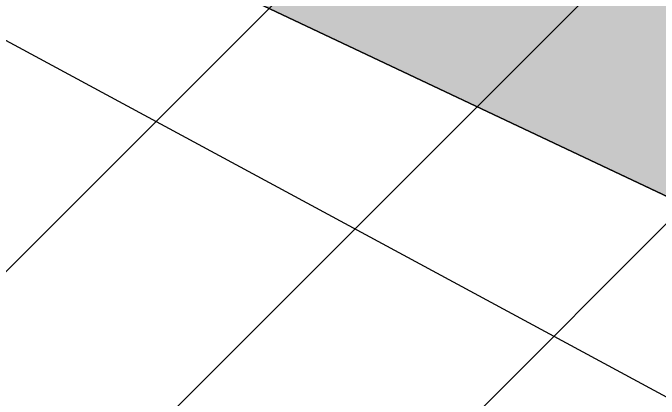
# Model space of a CAD drawing. Header units: millimetres. Extents: x 648844 to 649530, y 1246379 to 1246752.
# Drawn here: x 649119.89 to 649127.35, y 1246518.74 to 1246523.2 of the extents above; entities that cross this region are included whole.
import ezdxf

# ---------------------------------------------------------------- set-up
doc = ezdxf.new("R2010")
doc.units = ezdxf.units.MM
doc.header["$LTSCALE"] = 20
doc.header["$MEASUREMENT"] = 0
doc.layers.get('0').update_dxf_attribs({"linetype": 'CONTINUOUS'})
doc.layers.add('quebrada', color=5, linetype='CONTINUOUS')
doc.layers.add('TECHO', color=30, linetype='CONTINUOUS')

msp = doc.modelspace()

# ---------------------------------------------------------------- hatches: boundary and pattern name
h = msp.add_hatch()
h.set_pattern_fill('ANSI31', color=2, scale=20, style=0)
h.set_pattern_definition([(45, (-526.4316489867633, -3378.367883687839), (-1.767766952966369, 1.767766952966369), [])])
edge = h.paths.add_edge_path()
edge.add_line((649057.8519686605, 1246574.731937029), (649143.484031076, 1246525.395827967))
edge.add_line((649021.4650291716, 1246521.520933308), (649057.8519686605, 1246574.731937029))
edge.add_line((649021.4650291716, 1246521.520933308), (649126.0130467353, 1246470.828113168))
edge.add_line((649143.484031076, 1246525.395827967), (649148.0277335674, 1246486.904175728))
h.paths.add_polyline_path([(649085.8330108997, 1246502.103295551), (649115.3070900415, 1246502.103295551), (649115.3070900415, 1246507.529080002), (649085.8330108997, 1246507.529080002)], flags=24)
at = {"layer": 'TECHO'}
h = msp.add_hatch(dxfattribs=at)
h.set_pattern_fill('SPANTILE', color=254, scale=0.2049999999999999, angle=123.892638268908, style=0, pattern_type=2)
h.set_pattern_definition([(239.7393259863851, (649169.5069392854, 1246485.577270096), (1.236299172753066, 2.136630451287245), [0.1893117599999991, -4.543480804999973]), (334.7090259863851, (649169.4115383968, 1246485.413753766), (0.09777155741209835, -0.2729298857970902), [0.01639999999999999, -0.1885999999999999]), (154.7090259863851, (649169.5898827853, 1246485.311346544), (-0.09777155741209832, 0.2729298857970902), [0.05739999999999994, -0.1475999999999998]), (64.70902598638517, (649169.5379845834, 1246485.33586871), (0.2729298857970903, 0.09777155741209827), [0.02049999999999998, -0.1844999999999999]), (244.7090259863851, (649169.428118038, 1246485.410454446), (-0.2729298857970903, -0.0977715574120983), [0.02049999999999997, -0.1844999999999997]), (154.7090259863851, (649169.4193601217, 1246485.391919374), (-0.09777155741209832, 0.2729298857970902), [0.01639999999999997, -0.1885999999999998]), (154.7090259863851, (649169.5968891184, 1246485.326174602), (-0.09777155741209832, 0.2729298857970902), [0.04099999999999995, -0.1639999999999998]), (69.6787259863852, (649169.5598189741, 1246485.343690434), (0.8656009520489075, 2.311787257022123), [0.1893117599999998, -4.543480804999994]), (102.0129259863852, (649169.5641979323, 1246485.35295797), (0.9207100335188132, -4.289492157008032), [0.05412163999999995, -5.358033749999993]), (136.274125986385, (649169.5529334415, 1246485.405894288), (-0.2831224994132322, 0.3605087920870512), [0.05186130999999999, -0.5964054749999996]), (173.1439259863851, (649169.5154556019, 1246485.441741345), (0.4582805481093831, 0.01019205919449076), [0.05186131, -0.5964054749999997]), (207.405125986385, (649169.4639650953, 1246485.447932287), (-3.898403497559899, -2.012436359507644), [0.05412163999999996, -5.358033749999995]), (134.4841259863851, (649169.5375353638, 1246485.397298696), (1.688540043798241, -1.704774997957573), [0.04150942499999997, -4.109424259999996]), (174.9339259863851, (649169.5084492685, 1246485.426913287), (-2.389174817387582, 0.2219661351026935), [0.04150942499999993, -4.109424259999991]), (207.3036259863852, (649169.4671020898, 1246485.430578778), (-2.992037535362023, -1.533765470671673), [0.04387184499999978, -4.343319624999972]), (102.1144259863851, (649169.5467425002, 1246485.354403782), (0.7149805861786269, -3.285350497805008), [0.04387184499999998, -4.343319624999997])])
h.paths.add_polyline_path([(649128.5703183254, 1246525.281515992), (649130.6092129982, 1246519.58992935), (649120.2224587684, 1246524.49772386), (649125.9140454115, 1246526.536618534)])

# ---------------------------------------------------------------- linework, layer by layer
at = {"color": 254}
msp.add_lwpolyline([(649120.1265591937, 1246524.543036898), (649123.8433334787, 1246532.409140696), (649134.4218868588, 1246527.410720106), (649130.7051125736, 1246519.544616309), (649120.1265591929, 1246524.543036899)], dxfattribs=at)
at = {"layer": 'quebrada', "color": 0}
msp.add_line((649048.3452760843, 1246561.474455387, 36), (649145.7558823216, 1246508.876971368), dxfattribs=at)
at = {"layer": 'TECHO', "color": 254}
for p, q in [((649120.1265591937, 1246524.543036898), (649130.7051125736, 1246519.544616309)), ((649130.705112573, 1246519.544616309), (649120.1265591938, 1246524.5430369))]:
    msp.add_line(p, q, dxfattribs=at)

doc.saveas('drawing.dxf')
